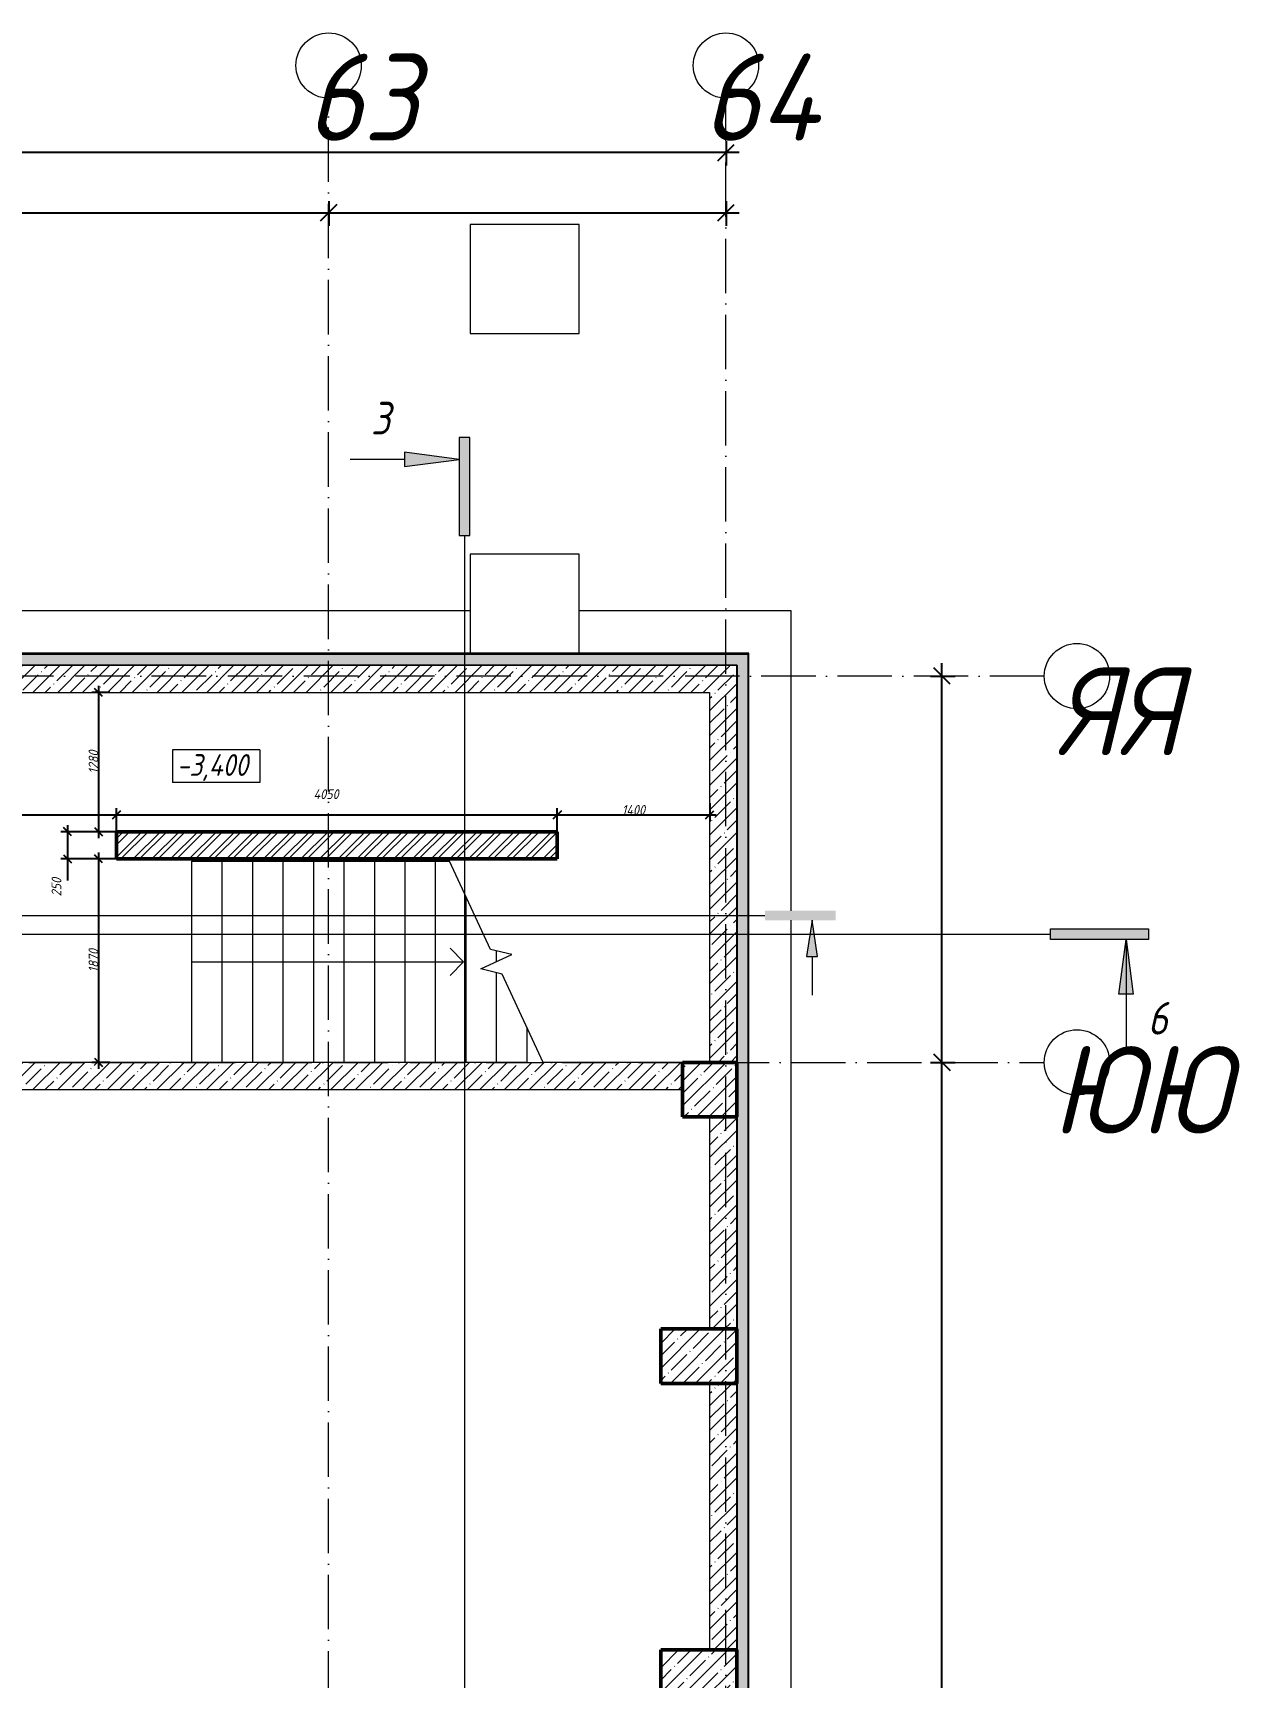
# Model space of a CAD drawing. Header units: millimetres. Extents: x -356862 to 418287, y 0 to 839748.
# Drawn here: x -255968 to -244869, y 535397 to 550509 of the extents above; entities that cross this region are included whole.
import ezdxf

# ---------------------------------------------------------------- set-up
doc = ezdxf.new("R2010")
doc.units = ezdxf.units.MM
doc.linetypes.add('50_200_ШТРИХ_1Т_ш5_п1_п1_', pattern=[700, 500, -100, 0, -100])
for name, color, linetype, lineweight in [('A-____-____-DIMS', 7, 'Continuous', 9), ('A-____-NOTE-TEXT', 7, 'Continuous', 9), ('A-____-NOTE-TEXT-1', 7, 'Continuous', 5), ('A-DETL-GENF-OTLN-2', 7, 'Continuous', 5), ('A-FLOR-____-OTLN', 7, 'Continuous', 9), ('A-WALL-____-MCUT', 7, 'Continuous', 13), ('A-WALL-____-MCUT-1', 7, 'Continuous', 9), ('A-WALL-____-MCUT-2', 7, 'Continuous', 50), ('A-WALL-____-MCUT-3', 7, 'Continuous', 9), ('A-WALL-____-PATT-1', 7, 'Continuous', 9), ('A-WALL-FNSH-MCUT-1', 7, 'Continuous', 9), ('G-____-____-DIMS', 7, 'Continuous', 9), ('G-____-____-SYMB', 7, 'Continuous', 9), ('S-COLS-____-MCUT', 7, 'Continuous', 50), ('S-COLS-____-OTLN', 7, 'Continuous', 9), ('S-GRID-____-IDEN', 7, 'Continuous', 9), ('S-GRID-____-OTLN-1', 7, '50_200_ШТРИХ_1Т_ш5_п1_п1_', 9), ('S-STRS-____-MBND', 7, 'Continuous', 9), ('S-STRS-____-OTLN-1', 7, 'Continuous', 9)]:
    doc.layers.add(name, color=color, linetype=linetype, lineweight=lineweight)
for name, color, linetype, lineweight, true_color in [('A-DETL-GENF-OTLN-3', 9, 'Continuous', 9, 0x808080), ('A-WALL-____-PATT-2', 7, 'Continuous', 9, 0x787878), ('G-____-____-SYMB-1', 9, 'Continuous', 9, 0x808080)]:
    doc.layers.add(name, color=color, linetype=linetype, lineweight=lineweight, true_color=true_color)
doc.styles.add('ISOCPEUR_I', font='isocpeui.ttf', dxfattribs={"width": 0.9, "height": 2.5})
doc.styles.add('ISOCPEUR_I_1', font='isocpeui.ttf', dxfattribs={"width": 0.85, "height": 2.5})
doc.styles.add('ISOCPEUR_I_2', font='isocpeui.ttf', dxfattribs={"width": 0.85, "height": 2.3})
doc.styles.add('ISOCPEUR_I_7', font='isocpeui.ttf', dxfattribs={"width": 0.9, "height": 90})
doc.styles.add('ISOCPEUR_I_9', font='isocpeui.ttf', dxfattribs={"width": 0.9, "height": 250})
doc.dimstyles.new('ISO-1_8_0_9К_СРЕДНИЙ_Кладочные', dxfattribs={"dimscale": 304.8, "dimtxt": 89.638306, "dimasz": 0.246063, "dimexe": 0.19685, "dimexo": 0, "dimgap": 0, "dimtad": 1, "dimdec": 3, "dimrnd": 0.001, "dimdsep": 46, "dimtxsty": 'ISOCPEUR_I_7', "dimblk1": 'OBLIQUE', "dimblk2": 'OBLIQUE', "dimsah": 1, "dimcen": 0.09, "dimdle": 0.19685, "dimazin": 0, "dimtfac": 1, "dimtdec": 4, "dimtix": 1, "dimtmove": 2, "dimatfit": 3, "dimfxl": 1, "dimtvp": 1, "dimtolj": 1, "dimtzin": 0, "dimarcsym": 2})
doc.dimstyles.new('ISO-1_8_0_9К_СРЕДНИЙ_Кладочные_1', dxfattribs={"dimscale": 304.8, "dimtxt": 89.638306, "dimasz": 0.246063, "dimexe": 0.19685, "dimexo": 0, "dimgap": 0, "dimtad": 1, "dimdec": 3, "dimrnd": 0.001, "dimdsep": 46, "dimtxsty": 'ISOCPEUR_I_7', "dimblk1": 'OBLIQUE', "dimblk2": 'OBLIQUE', "dimsah": 1, "dimcen": 0.09, "dimdle": 0.19685, "dimazin": 0, "dimtfac": 1, "dimtdec": 4, "dimtix": 1, "dimtmove": 0, "dimatfit": 3, "dimfxl": 1, "dimtvp": 1, "dimtolj": 1, "dimtzin": 0, "dimarcsym": 2})
doc.dimstyles.new('ISO-1_8_0_9К_СРЕДНИЙ_Кладочные_2', dxfattribs={"dimscale": 304.8, "dimtxt": 89.638306, "dimasz": 0.246063, "dimexe": 0.19685, "dimexo": 0, "dimgap": 0, "dimtad": 1, "dimdec": 3, "dimrnd": 0.001, "dimdsep": 46, "dimtxsty": 'ISOCPEUR_I_7', "dimblk1": 'OBLIQUE', "dimblk2": 'OBLIQUE', "dimsah": 1, "dimcen": 0.09, "dimdle": 0.19685, "dimazin": 0, "dimtfac": 1, "dimtdec": 4, "dimtix": 1, "dimtmove": 1, "dimatfit": 3, "dimfxl": 1, "dimtvp": 1, "dimtolj": 1, "dimtzin": 0, "dimarcsym": 2})
doc.dimstyles.new('ISO-2_5_0_9К_БОЛЬШОЙ_ОСИ', dxfattribs={"dimscale": 304.8, "dimtxt": 248.995294, "dimasz": 0.492126, "dimexe": 0.393701, "dimexo": 0, "dimgap": 0, "dimtad": 1, "dimdec": 0, "dimzin": 0, "dimdsep": 46, "dimtxsty": 'ISOCPEUR_I', "dimblk1": 'OBLIQUE', "dimblk2": 'OBLIQUE', "dimsah": 1, "dimcen": 0.09, "dimdle": 0.393701, "dimazin": 0, "dimtfac": 1, "dimtdec": 4, "dimtix": 1, "dimtmove": 0, "dimatfit": 3, "dimfxl": 1, "dimtvp": 1, "dimtolj": 1, "dimtzin": 0, "dimarcsym": 2})
doc.dimstyles.new('ISO-2_5_0_9К_БОЛЬШОЙ_ОСИ_2', dxfattribs={"dimscale": 304.8, "dimtxt": 248.995294, "dimasz": 0.492126, "dimexe": 0.393701, "dimexo": 0, "dimgap": 0, "dimtad": 1, "dimdec": 0, "dimzin": 0, "dimdsep": 46, "dimtxsty": 'ISOCPEUR_I_9', "dimblk1": 'OBLIQUE', "dimblk2": 'OBLIQUE', "dimsah": 1, "dimcen": 0.09, "dimdle": 0.393701, "dimazin": 0, "dimtfac": 1, "dimtdec": 4, "dimtix": 1, "dimtmove": 2, "dimatfit": 3, "dimfxl": 1, "dimtvp": 1, "dimtolj": 1, "dimtzin": 0, "dimarcsym": 2})
pattern_1 = [(45, (-350751.34, 459015.94), (-114.04925, 114.04925), []), (45, (-350637.3, 459015.94), (-114.04925, 114.04925), [201.612, -40.322, 3.353, -36.97])]
pattern_2 = [(0, (-350751.34, 459015.94), (120.967, 69.841), [80.645, -161.29]), (120, (-350751.34, 459015.94), (-120.96808, 69.84086), [80.645, -161.29]), (60, (-350751.34, 459015.94), (-8e-05, 139.68186), [0, -161.29, 80.645, 0])]

# ---------------------------------------------------------------- blocks, each defined once
blk = doc.blocks.new('BSC_Колонна _Прямоугольная - 500х700-V112-АР1_Кладочный план подвала в осях 1-64_Ю-ЯЯ')
at = {"layer": 'S-COLS-____-OTLN'}
h = blk.add_hatch(dxfattribs=at)
h.set_pattern_fill('FP_128', color=256, style=0, pattern_type=2)
h.set_pattern_definition([(315, (-79331.04, 100900), (114.04925, 114.04925), []), (315, (-79331.04, 100785.95), (114.04925, 114.04925), [201.613, -40.323, 3.353, -36.97])])
h.paths.add_polyline_path([(-250, 350), (-250, -350), (250, -350), (250, 350)], flags=0)
at = {"layer": 'S-COLS-____-MCUT'}
for p, q in [((250, 350), (-250, 350)), ((-250, 350), (-250, -350)), ((250, -350), (250, 350)), ((-250, -350), (250, -350))]:
    blk.add_line(p, q, dxfattribs=at)
blk = doc.blocks.new('BSC_Колонна _Прямоугольная - 500х500-V114-АР1_Кладочный план подвала в осях 1-64_Ю-ЯЯ')
at = {"layer": 'S-COLS-____-OTLN'}
h = blk.add_hatch(dxfattribs=at)
h.set_pattern_fill('FP_130', color=256, style=0, pattern_type=2)
h.set_pattern_definition([(135, (81781.04, -101000), (-114.04925, -114.04925), []), (135, (81781.04, -100885.95), (-114.04925, -114.04925), [201.613, -40.323, 3.353, -36.97])])
h.paths.add_polyline_path([(250, 250), (-250, 250), (-250, -250), (250, -250)], flags=0)
at = {"layer": 'S-COLS-____-MCUT'}
for p, q in [((250, 250), (-250, 250)), ((-250, 250), (-250, -250)), ((250, -250), (250, 250)), ((-250, -250), (250, -250))]:
    blk.add_line(p, q, dxfattribs=at)
blk = doc.blocks.new('BSC_Колонна _Прямоугольная - 500х700-V171-АР1_Кладочный план подвала в осях 1-64_Ю-ЯЯ')
at = {"layer": 'S-COLS-____-OTLN'}
h = blk.add_hatch(dxfattribs=at)
h.set_pattern_fill('FP_190', color=256, style=0, pattern_type=2)
h.set_pattern_definition([(315, (-76381.04, 100900), (114.04925, 114.04925), []), (315, (-76381.04, 100785.95), (114.04925, 114.04925), [201.613, -40.323, 3.353, -36.97])])
h.paths.add_polyline_path([(-250, 350), (-250, -350), (250, -350), (250, 350)], flags=0)
at = {"layer": 'S-COLS-____-MCUT'}
for p, q in [((250, 350), (-250, 350)), ((-250, 350), (-250, -350)), ((250, -350), (250, 350)), ((-250, -350), (250, -350))]:
    blk.add_line(p, q, dxfattribs=at)
blk = doc.blocks.new('DET_L_Имитация разреза_ISO2-5 - Верх-28995614-АР1_Кладочный план подвала в осях 1-64_Ю-ЯЯ')
at = {"layer": 'A-DETL-GENF-OTLN-3'}
blk.add_line((143, 0), (8257, 0), dxfattribs=at)
blk = doc.blocks.new('Ось сетки - Круг_Ø6_00__ISO-2_5_0_9K_-25732049-АР1_Кладочный план подвала в осях 1-64_Ю-ЯЯ')
at = {"layer": 'S-GRID-____-IDEN'}
blk.add_circle((0, 0), 3, dxfattribs=at)
blk = doc.blocks.new('_Oblique')
at = {"color": 0, "linetype": 'ByBlock', "lineweight": -2}
blk.add_line((-0.5, -0.5), (0.5, 0.5), dxfattribs=at)
blk = doc.blocks.new('*D8366')
at = {"layer": 'A-____-____-DIMS', "color": 0, "lineweight": -2, "transparency": 16777216}
for p, q in [((-257401, 548962), (-257401, 548736)), ((-253251, 548962), (-253251, 548736)), ((-257521, 548856), (-253131, 548856))]:
    blk.add_line(p, q, dxfattribs=at)
at = {"layer": 'Defpoints', "color": 0, "transparency": 16777216}
for p in [(-257401, 548962), (-253251, 548962), (-253251, 548856)]:
    blk.add_point(p, dxfattribs=at)
at = {"layer": 'A-____-____-DIMS', "color": 0, "lineweight": -2, "transparency": 16777216, "xscale": 150, "yscale": 150, "zscale": 150, "rotation": 180}
blk.add_blockref('_Oblique', (-257401, 548856), dxfattribs=at)
at = {"layer": 'A-____-____-DIMS', "color": 0, "lineweight": -2, "transparency": 16777216, "xscale": 150, "yscale": 150, "zscale": 150}
blk.add_blockref('_Oblique', (-253251, 548856), dxfattribs=at)
at = {"layer": 'A-____-____-DIMS', "color": 0, "transparency": 16777216, "insert": (-255326, 548858), "char_height": 2.5, "width": 724, "attachment_point": 5, "style": 'ISOCPEUR_I'}
blk.add_mtext('\\A1;4150', dxfattribs=at)
blk = doc.blocks.new('*D8367')
at = {"layer": 'A-____-____-DIMS', "color": 0, "lineweight": -2, "transparency": 16777216}
for p, q in [((-253251, 548962), (-253251, 548736)), ((-249601, 548962), (-249601, 548736)), ((-253371, 548856), (-249481, 548856))]:
    blk.add_line(p, q, dxfattribs=at)
at = {"layer": 'Defpoints', "color": 0, "transparency": 16777216}
for p in [(-253251, 548962), (-249601, 548962), (-249601, 548856)]:
    blk.add_point(p, dxfattribs=at)
at = {"layer": 'A-____-____-DIMS', "color": 0, "lineweight": -2, "transparency": 16777216, "xscale": 150, "yscale": 150, "zscale": 150, "rotation": 180}
blk.add_blockref('_Oblique', (-253251, 548856), dxfattribs=at)
at = {"layer": 'A-____-____-DIMS', "color": 0, "lineweight": -2, "transparency": 16777216, "xscale": 150, "yscale": 150, "zscale": 150}
blk.add_blockref('_Oblique', (-249601, 548856), dxfattribs=at)
at = {"layer": 'A-____-____-DIMS', "color": 0, "transparency": 16777216, "insert": (-251426, 548858), "char_height": 2.5, "width": 758.48, "attachment_point": 5, "style": 'ISOCPEUR_I'}
blk.add_mtext('\\A1;3650', dxfattribs=at)
blk = doc.blocks.new('*D8368')
at = {"layer": 'A-____-____-DIMS', "color": 0, "lineweight": -2, "transparency": 16777216}
for p, q in [((-353101, 549515), (-353101, 549289)), ((-249601, 549515), (-249601, 549289)), ((-353221, 549409), (-301868, 549409)), ((-249481, 549409), (-300989, 549409))]:
    blk.add_line(p, q, dxfattribs=at)
at = {"layer": 'Defpoints', "color": 0, "transparency": 16777216}
for p in [(-353101, 549515), (-249601, 549515), (-249601, 549409)]:
    blk.add_point(p, dxfattribs=at)
at = {"layer": 'A-____-____-DIMS', "color": 0, "lineweight": -2, "transparency": 16777216, "xscale": 150, "yscale": 150, "zscale": 150, "rotation": 180}
blk.add_blockref('_Oblique', (-353101, 549409), dxfattribs=at)
at = {"layer": 'A-____-____-DIMS', "color": 0, "lineweight": -2, "transparency": 16777216, "xscale": 150, "yscale": 150, "zscale": 150}
blk.add_blockref('_Oblique', (-249601, 549409), dxfattribs=at)
at = {"layer": 'A-____-____-DIMS', "color": 0, "transparency": 16777216, "insert": (-301969, 549735), "char_height": 250, "width": 1080.26, "attachment_point": 1, "line_spacing_factor": 1.149209, "style": 'ISOCPEUR_I_9'}
blk.add_mtext('\\A1;103500', dxfattribs=at)
blk = doc.blocks.new('*D8383')
at = {"layer": 'A-____-____-DIMS', "color": 0, "lineweight": -2, "transparency": 16777216}
for p, q in [((-247617, 534477), (-247617, 541167)), ((-247723, 541047), (-247497, 541047)), ((-247723, 534597), (-247497, 534597))]:
    blk.add_line(p, q, dxfattribs=at)
at = {"layer": 'Defpoints', "color": 0, "transparency": 16777216}
for p in [(-247723, 541047), (-247617, 541047), (-247723, 534597)]:
    blk.add_point(p, dxfattribs=at)
at = {"layer": 'A-____-____-DIMS', "color": 0, "lineweight": -2, "transparency": 16777216, "xscale": 150, "yscale": 150, "zscale": 150}
for p, rotation in [((-247617, 541047), 90), ((-247617, 534597), 270)]:
    blk.add_blockref('_Oblique', p, dxfattribs=dict(at, rotation=rotation))
at = {"layer": 'A-____-____-DIMS', "color": 0, "transparency": 16777216, "insert": (-247618, 537822), "char_height": 2.5, "width": 781.46, "attachment_point": 5, "rotation": 90, "style": 'ISOCPEUR_I'}
blk.add_mtext('\\A1;6450', dxfattribs=at)
blk = doc.blocks.new('*D8384')
at = {"layer": 'A-____-____-DIMS', "color": 0, "lineweight": -2, "transparency": 16777216}
for p, q in [((-247617, 540927), (-247617, 544717)), ((-247723, 544597), (-247497, 544597)), ((-247723, 541047), (-247497, 541047))]:
    blk.add_line(p, q, dxfattribs=at)
at = {"layer": 'Defpoints', "color": 0, "transparency": 16777216}
for p in [(-247723, 544597), (-247617, 544597), (-247723, 541047)]:
    blk.add_point(p, dxfattribs=at)
at = {"layer": 'A-____-____-DIMS', "color": 0, "lineweight": -2, "transparency": 16777216, "xscale": 150, "yscale": 150, "zscale": 150}
for p, rotation in [((-247617, 544597), 90), ((-247617, 541047), 270)]:
    blk.add_blockref('_Oblique', p, dxfattribs=dict(at, rotation=rotation))
at = {"layer": 'A-____-____-DIMS', "color": 0, "transparency": 16777216, "insert": (-247618, 542822), "char_height": 2.5, "width": 758.48, "attachment_point": 5, "rotation": 90, "style": 'ISOCPEUR_I'}
blk.add_mtext('\\A1;3550', dxfattribs=at)
blk = doc.blocks.new('Разрез - Концевая часть разреза-18266132-АР1_Кладочный план подвала в осях 1-64_Ю-ЯЯ')
at = {"layer": 'G-____-____-SYMB'}
for points in [[(0, 0.5), (0, -0.5), (-9, -0.5), (-9, 0.5)], [(-6.29, -5.5), (-7.61, -5.5), (-6.95, -0.5)]]:
    blk.add_hatch(color=256, dxfattribs=at).paths.add_polyline_path(points, flags=0)
for p, q in [((0, 0.5), (-9, 0.5)), ((-9, 0.5), (-9, -0.5)), ((0, -0.5), (0, 0.5)), ((-9, -0.5), (0, -0.5)), ((-6.95, -0.5), (-7.61, -5.5)), ((-6.95, -0.5), (-6.95, -10.5)), ((-6.29, -5.5), (-6.95, -0.5)), ((-7.61, -5.5), (-6.29, -5.5))]:
    blk.add_line(p, q, dxfattribs=at)
blk = doc.blocks.new('Разрез - Заголовок разреза-10218885-АР1_Кладочный план подвала в осях 1-64_Ю-ЯЯ')
at = {"layer": 'G-____-____-SYMB'}
for points in [[(0, 0.5), (0, -0.5), (-9, -0.5), (-9, 0.5)], [(-6.34, -5.5), (-7.66, -5.5), (-7, -0.5)]]:
    blk.add_hatch(color=256, dxfattribs=at).paths.add_polyline_path(points, flags=0)
for p, q in [((0, 0.5), (-9, 0.5)), ((-9, 0.5), (-9, -0.5)), ((0, -0.5), (0, 0.5)), ((-9, -0.5), (0, -0.5)), ((-7, -0.5), (-7.66, -5.5)), ((-6.34, -5.5), (-7, -0.5)), ((-7.66, -5.5), (-6.34, -5.5)), ((-7, -5.5), (-7, -10.5))]:
    blk.add_line(p, q, dxfattribs=at)
blk = doc.blocks.new('Высотные отметки - 9_5х3_5_h_-17668430-АР1_Кладочный план подвала в осях 1-64_Ю-ЯЯ')
at = {"layer": 'G-____-____-DIMS'}
for p, q in [((-4, 3), (-4, 0)), ((4, 3), (-4, 3)), ((4, 3), (4, 0)), ((4, 0), (-4, 0))]:
    blk.add_line(p, q, dxfattribs=at)
blk = doc.blocks.new('*D8336')
at = {"layer": 'A-____-____-DIMS', "color": 0, "lineweight": -2, "transparency": 16777216}
for p, q in [((-257311, 543322), (-255141, 543322)), ((-257251, 542747), (-257251, 543382)), ((-255201, 543167), (-255201, 543382))]:
    blk.add_line(p, q, dxfattribs=at)
at = {"layer": 'Defpoints', "color": 0, "transparency": 16777216}
for p in [(-255201, 543322), (-255201, 543167), (-257251, 542747)]:
    blk.add_point(p, dxfattribs=at)
at = {"layer": 'A-____-____-DIMS', "color": 0, "lineweight": -2, "transparency": 16777216, "xscale": 75, "yscale": 75, "zscale": 75, "rotation": 180}
blk.add_blockref('_Oblique', (-257251, 543322), dxfattribs=at)
at = {"layer": 'A-____-____-DIMS', "color": 0, "lineweight": -2, "transparency": 16777216, "xscale": 75, "yscale": 75, "zscale": 75}
blk.add_blockref('_Oblique', (-255201, 543322), dxfattribs=at)
at = {"layer": 'A-____-____-DIMS', "color": 0, "transparency": 16777216, "insert": (-256226, 543367), "char_height": 90, "width": 546.1, "attachment_point": 5, "style": 'ISOCPEUR_I_7'}
blk.add_mtext('\\A1;2050', dxfattribs=at)
blk = doc.blocks.new('*D8337')
at = {"layer": 'A-____-____-DIMS', "color": 0, "lineweight": -2, "transparency": 16777216}
for p, q in [((-255261, 543322), (-251091, 543322)), ((-255201, 543167), (-255201, 543382)), ((-251151, 543167), (-251151, 543382))]:
    blk.add_line(p, q, dxfattribs=at)
at = {"layer": 'Defpoints', "color": 0, "transparency": 16777216}
for p in [(-251151, 543322), (-255201, 543167), (-251151, 543167)]:
    blk.add_point(p, dxfattribs=at)
at = {"layer": 'A-____-____-DIMS', "color": 0, "lineweight": -2, "transparency": 16777216, "xscale": 75, "yscale": 75, "zscale": 75, "rotation": 180}
blk.add_blockref('_Oblique', (-255201, 543322), dxfattribs=at)
at = {"layer": 'A-____-____-DIMS', "color": 0, "lineweight": -2, "transparency": 16777216, "xscale": 75, "yscale": 75, "zscale": 75}
blk.add_blockref('_Oblique', (-251151, 543322), dxfattribs=at)
at = {"layer": 'A-____-____-DIMS', "color": 0, "transparency": 16777216, "insert": (-253390, 543557), "char_height": 90, "width": 562.65, "attachment_point": 1, "line_spacing_factor": 1.149209, "style": 'ISOCPEUR_I_7'}
blk.add_mtext('\\A1;4050', dxfattribs=at)
blk = doc.blocks.new('*D8338')
at = {"layer": 'A-____-____-DIMS', "color": 0, "lineweight": -2, "transparency": 16777216}
for p, q in [((-249751, 543428), (-249751, 543262)), ((-251211, 543322), (-249691, 543322)), ((-251151, 543167), (-251151, 543382))]:
    blk.add_line(p, q, dxfattribs=at)
at = {"layer": 'Defpoints', "color": 0, "transparency": 16777216}
for p in [(-249751, 543428), (-249751, 543322), (-251151, 543167)]:
    blk.add_point(p, dxfattribs=at)
at = {"layer": 'A-____-____-DIMS', "color": 0, "lineweight": -2, "transparency": 16777216, "xscale": 75, "yscale": 75, "zscale": 75, "rotation": 180}
blk.add_blockref('_Oblique', (-251151, 543322), dxfattribs=at)
at = {"layer": 'A-____-____-DIMS', "color": 0, "lineweight": -2, "transparency": 16777216, "xscale": 75, "yscale": 75, "zscale": 75}
blk.add_blockref('_Oblique', (-249751, 543322), dxfattribs=at)
at = {"layer": 'A-____-____-DIMS', "color": 0, "transparency": 16777216, "insert": (-250451, 543367), "char_height": 90, "width": 521.28, "attachment_point": 5, "style": 'ISOCPEUR_I_7'}
blk.add_mtext('\\A1;1400', dxfattribs=at)
blk = doc.blocks.new('*D8339')
at = {"layer": 'A-____-____-DIMS', "color": 0, "lineweight": -2, "transparency": 16777216}
for p, q in [((-255366, 544507), (-255366, 543107)), ((-255260, 544447), (-255426, 544447)), ((-255201, 543167), (-255426, 543167))]:
    blk.add_line(p, q, dxfattribs=at)
at = {"layer": 'Defpoints', "color": 0, "transparency": 16777216}
for p in [(-255260, 544447), (-255366, 543167), (-255201, 543167)]:
    blk.add_point(p, dxfattribs=at)
at = {"layer": 'A-____-____-DIMS', "color": 0, "lineweight": -2, "transparency": 16777216, "xscale": 75, "yscale": 75, "zscale": 75}
for p, rotation in [((-255366, 544447), 90), ((-255366, 543167), 270)]:
    blk.add_blockref('_Oblique', p, dxfattribs=dict(at, rotation=rotation))
at = {"layer": 'A-____-____-DIMS', "color": 0, "transparency": 16777216, "insert": (-255411, 543807), "char_height": 90, "width": 504.73, "attachment_point": 5, "rotation": 90, "style": 'ISOCPEUR_I_7'}
blk.add_mtext('\\A1;1280', dxfattribs=at)
blk = doc.blocks.new('*D8340')
at = {"layer": 'A-____-____-DIMS', "color": 0, "lineweight": -2, "transparency": 16777216}
for p, q in [((-255201, 543167), (-255711, 543167)), ((-255651, 543227), (-255651, 542917)), ((-255201, 542917), (-255711, 542917)), ((-255651, 542917), (-255651, 542718))]:
    blk.add_line(p, q, dxfattribs=at)
at = {"layer": 'Defpoints', "color": 0, "transparency": 16777216}
for p in [(-255201, 543167), (-255651, 542917), (-255201, 542917)]:
    blk.add_point(p, dxfattribs=at)
at = {"layer": 'A-____-____-DIMS', "color": 0, "lineweight": -2, "transparency": 16777216, "xscale": 75, "yscale": 75, "zscale": 75}
for p, rotation in [((-255651, 543167), 90), ((-255651, 542917), 270)]:
    blk.add_blockref('_Oblique', p, dxfattribs=dict(at, rotation=rotation))
at = {"layer": 'A-____-____-DIMS', "color": 0, "transparency": 16777216, "insert": (-255797, 542573), "char_height": 90, "width": 409.58, "attachment_point": 1, "rotation": 90, "line_spacing_factor": 1.149209, "style": 'ISOCPEUR_I_7'}
blk.add_mtext('\\A1;250', dxfattribs=at)
blk = doc.blocks.new('*D8341')
at = {"layer": 'A-____-____-DIMS', "color": 0, "lineweight": -2, "transparency": 16777216}
for p, q in [((-255366, 542977), (-255366, 540987)), ((-255201, 542917), (-255426, 542917)), ((-255260, 541047), (-255426, 541047))]:
    blk.add_line(p, q, dxfattribs=at)
at = {"layer": 'Defpoints', "color": 0, "transparency": 16777216}
for p in [(-255201, 542917), (-255366, 541047), (-255260, 541047)]:
    blk.add_point(p, dxfattribs=at)
at = {"layer": 'A-____-____-DIMS', "color": 0, "lineweight": -2, "transparency": 16777216, "xscale": 75, "yscale": 75, "zscale": 75}
for p, rotation in [((-255366, 542917), 90), ((-255366, 541047), 270)]:
    blk.add_blockref('_Oblique', p, dxfattribs=dict(at, rotation=rotation))
at = {"layer": 'A-____-____-DIMS', "color": 0, "transparency": 16777216, "insert": (-255412, 541982), "char_height": 90, "width": 504.73, "attachment_point": 5, "rotation": 90, "style": 'ISOCPEUR_I_7'}
blk.add_mtext('\\A1;1870', dxfattribs=at)

msp = doc.modelspace()

# ---------------------------------------------------------------- hatches: boundary and pattern name
at = {"layer": 'A-____-NOTE-TEXT-1'}
for points in [[(-248760.285, 542353.6147), (-248594.4369, 542353.6147), (-248594.4369, 542440.3512), (-249244.4369, 542440.3512), (-249244.4369, 542353.6147), (-248810.285, 542353.6147)], [(-248860.285, 542019.9733), (-248760.285, 542019.9733), (-248810.285, 542353.6147), (-248852.4926, 542071.9707)]]:
    msp.add_hatch(color=256, dxfattribs=at).paths.add_polyline_path(points, flags=0)
at = {"layer": 'A-WALL-____-PATT-1'}
h = msp.add_hatch(dxfattribs=at)
h.set_pattern_fill('FP_54', color=256, style=0, pattern_type=2)
h.set_pattern_definition(pattern_2)
h.paths.add_polyline_path([(-249499.3432, 544698.983), (-249499.3432, 544798.983), (-324701.3432, 544798.983), (-324701.3432, 544698.983), (-249501.3432, 544698.983)], flags=0)
h.paths.add_polyline_path([(-326301.3432, 544698.983), (-326301.3432, 544798.983), (-353203.3432, 544798.983), (-353203.3432, 544698.983), (-329555.828, 544698.983)], flags=0)
h = msp.add_hatch(dxfattribs=at)
h.set_pattern_fill('FP_54', color=256, style=0, pattern_type=2)
h.set_pattern_definition(pattern_2)
h.paths.add_polyline_path([(-249448.8855, 500496.983), (-249399.3432, 500496.983), (-249399.3432, 544798.983), (-249499.3432, 544798.983), (-249499.3432, 500496.983)], flags=0)
h = msp.add_hatch(dxfattribs=at)
h.set_pattern_fill('FP_1', color=256, style=0, pattern_type=2)
h.set_pattern_definition(pattern_1)
h.paths.add_polyline_path([(-257251.3432, 544446.983), (-249751.3432, 544446.983), (-249751.3432, 544696.983), (-257251.3432, 544696.983)], flags=0)
h = msp.add_hatch(dxfattribs=at)
h.set_pattern_fill('FP_1', color=256, style=0, pattern_type=2)
h.set_pattern_definition(pattern_1)
h.paths.add_polyline_path([(-249751.3432, 541046.983), (-249501.3432, 541046.983), (-249501.3432, 544696.983), (-249751.3432, 544696.983), (-249751.3432, 542071.9707)], flags=0)
h = msp.add_hatch(dxfattribs=at)
h.set_pattern_fill('FP_1', color=256, style=0, pattern_type=2)
h.set_pattern_definition(pattern_1)
h.paths.add_polyline_path([(-250001.3432, 540796.983), (-250001.3432, 541046.983), (-257001.3432, 541046.983), (-257001.3432, 540796.983), (-251280.0087, 540796.983)], flags=0)
h = msp.add_hatch(dxfattribs=at)
h.set_pattern_fill('FP_1', color=256, style=0, pattern_type=2)
h.set_pattern_definition(pattern_1)
h.paths.add_polyline_path([(-249751.3432, 538596.983), (-249501.3432, 538596.983), (-249501.3432, 540546.983), (-249751.3432, 540546.983), (-249751.3432, 538842.9958)], flags=0)
h = msp.add_hatch(dxfattribs=at)
h.set_pattern_fill('FP_1', color=256, style=0, pattern_type=2)
h.set_pattern_definition(pattern_1)
h.paths.add_polyline_path([(-249751.3432, 535646.983), (-249501.3432, 535646.983), (-249501.3432, 538096.983), (-249751.3432, 538096.983)], flags=0)
at = {"layer": 'A-WALL-____-PATT-2'}
h = msp.add_hatch(dxfattribs=at)
h.set_pattern_fill('FP_53', color=256, style=0, pattern_type=2)
h.set_pattern_definition([(45, (-350751.34, 459015.94), (-85.53659, 85.53659), []), (45, (-350694.32, 459015.94), (-85.53659, 85.53659), [])])
h.paths.add_polyline_path([(-251151.3432, 542916.983), (-251151.3432, 543166.983), (-255201.3432, 543166.983), (-255201.3432, 542916.983), (-251787.2868, 542916.983)], flags=0)

# ---------------------------------------------------------------- linework, layer by layer
at = {"layer": 'A-____-NOTE-TEXT'}
for p, q in [((-248810.285, 542353.6147), (-248860.285, 542019.9733)), ((-248760.285, 542019.9733), (-248810.285, 542353.6147)), ((-248860.285, 542019.9733), (-248760.285, 542019.9733)), ((-248810.285, 542019.9733), (-248810.285, 541663.7233))]:
    msp.add_line(p, q, dxfattribs=at)
at = {"layer": 'A-FLOR-____-OTLN'}
for p, q in [((-250951.3432, 548746.983), (-251951.3432, 548746.983)), ((-251951.3432, 548746.983), (-251951.3432, 547746.983)), ((-250951.3432, 547746.983), (-250951.3432, 548746.983)), ((-251951.3432, 547746.983), (-250951.3432, 547746.983)), ((-250951.3432, 545716.983), (-251951.3432, 545716.983)), ((-251951.3432, 545716.983), (-251951.3432, 544806.983)), ((-250951.3432, 544806.8287), (-250951.3432, 545716.983)), ((-251951.3432, 545196.983), (-257101.3432, 545196.983)), ((-249001.3432, 545196.983), (-250951.3432, 545196.983)), ((-249001.3432, 542440.3512), (-249001.3432, 545196.983)), ((-249001.3432, 505846.983), (-249001.3432, 542353.6147))]:
    msp.add_line(p, q, dxfattribs=at)
at = {"layer": 'A-WALL-____-MCUT'}
for p, q in [((-249391.3432, 544806.983), (-324701.3432, 544806.983)), ((-324701.3432, 544798.983), (-249399.3432, 544798.983)), ((-249399.3432, 544798.983), (-249399.3432, 500496.983)), ((-249391.3432, 500496.983), (-249391.3432, 544806.983))]:
    msp.add_line(p, q, dxfattribs=at)
at = {"layer": 'A-WALL-____-MCUT-1'}
for p, q in [((-249501.3432, 544696.983), (-257251.3432, 544696.983)), ((-249501.3432, 541046.983), (-249501.3432, 544696.983)), ((-257251.3432, 544446.983), (-249751.3432, 544446.983)), ((-249751.3432, 544446.983), (-249751.3432, 541046.983)), ((-251431.3432, 541046.983), (-257001.3432, 541046.983)), ((-250001.3432, 541046.983), (-251280.1707, 541046.983)), ((-257001.3432, 540796.983), (-250001.3432, 540796.983)), ((-249751.3432, 540546.983), (-249751.3432, 538596.983)), ((-249501.3432, 538596.983), (-249501.3432, 540546.983)), ((-249751.3432, 538096.983), (-249751.3432, 535646.983)), ((-249501.3432, 535646.983), (-249501.3432, 538096.983))]:
    msp.add_line(p, q, dxfattribs=at)
at = {"layer": 'A-WALL-____-MCUT-2'}
for p, q in [((-251151.3432, 543166.983), (-255201.3432, 543166.983)), ((-255201.3432, 543166.983), (-255201.3432, 542916.983)), ((-251151.3432, 542916.983), (-251151.3432, 543166.983)), ((-255201.3432, 542916.983), (-251151.3432, 542916.983))]:
    msp.add_line(p, q, dxfattribs=at)
at = {"layer": 'A-WALL-____-MCUT-3'}
for p, q in [((-324701.3432, 544698.983), (-249499.3432, 544698.983)), ((-249499.3432, 544698.983), (-249499.3432, 500496.983))]:
    msp.add_line(p, q, dxfattribs=at)
at = {"layer": 'A-WALL-FNSH-MCUT-1'}
msp.add_line((-249501.3432, 540546.983), (-249501.3432, 540546.983), dxfattribs=at)
at = {"layer": 'G-____-____-SYMB-1'}
for p, q in [((-252003.1432, 545889.3146), (-252003.1432, 504422.2671)), ((-355613.4461, 542224.9935), (-246620.9926, 542224.9935))]:
    msp.add_line(p, q, dxfattribs=at)
at = {"layer": 'S-GRID-____-OTLN-1'}
for p, q in [((-253251.3432, 508532.6233), (-253251.3432, 549908.7924)), ((-249601.3432, 499110.3507), (-249601.3432, 549908.7924)), ((-246676.9366, 544596.983), (-355420.1134, 544596.983)), ((-355420.1134, 541046.983), (-246676.9366, 541046.983))]:
    msp.add_line(p, q, dxfattribs=at)
at = {"layer": 'S-STRS-____-MBND'}
for p, q in [((-251764.1705, 542084.9239), (-252142.6778, 542896.6355)), ((-251569.7326, 542037.6696), (-251764.1705, 542084.9239)), ((-251852.9538, 541905.6014), (-251569.7326, 542037.6696)), ((-251658.516, 541858.347), (-251852.9538, 541905.6014)), ((-251280.0087, 541046.6355), (-251658.516, 541858.347))]:
    msp.add_line(p, q, dxfattribs=at)
at = {"layer": 'S-STRS-____-OTLN-1'}
for p, q in [((-254511.3432, 542896.6355), (-254511.3432, 541046.983)), ((-254511.3432, 542896.6355), (-254231.3432, 542896.6355)), ((-254511.3432, 542896.6355), (-254511.3432, 541046.983)), ((-254231.3432, 542896.6355), (-253951.3432, 542896.6355)), ((-254231.3432, 542896.6355), (-254231.3432, 541046.983)), ((-254231.3432, 542896.6355), (-254231.3432, 541046.983)), ((-253951.3432, 542896.6355), (-253671.3432, 542896.6355)), ((-253951.3432, 542896.6355), (-253951.3432, 541046.983)), ((-253951.3432, 542896.6355), (-253951.3432, 541046.983)), ((-253671.3432, 542896.6355), (-253391.3432, 542896.6355)), ((-253671.3432, 542896.6355), (-253671.3432, 541046.983)), ((-253671.3432, 542896.6355), (-253671.3432, 541046.983)), ((-253391.3432, 542896.6355), (-253111.3432, 542896.6355)), ((-253391.3432, 542896.6355), (-253391.3432, 541046.983)), ((-253391.3432, 542896.6355), (-253391.3432, 541046.983)), ((-253111.3432, 542896.6355), (-252831.3432, 542896.6355)), ((-253111.3432, 542896.6355), (-253111.3432, 541046.983)), ((-253111.3432, 542896.6355), (-253111.3432, 541046.983)), ((-252831.3432, 542896.6355), (-252551.3432, 542896.6355)), ((-252831.3432, 542896.6355), (-252831.3432, 541046.983)), ((-252831.3432, 542896.6355), (-252831.3432, 541046.983)), ((-252551.3432, 542896.6355), (-252271.3432, 542896.6355)), ((-252551.3432, 542896.6355), (-252551.3432, 541046.983)), ((-252551.3432, 542896.6355), (-252551.3432, 541046.983)), ((-252271.3432, 542896.6355), (-252142.6778, 542896.6355)), ((-252271.3432, 542896.6355), (-252271.3432, 541046.983)), ((-252271.3432, 542896.6355), (-252271.3432, 541046.983)), ((-251991.3432, 542572.0974), (-251991.3432, 541046.983)), ((-251991.3432, 542572.0974), (-251991.3432, 541046.983)), ((-252011.3432, 541971.6355), (-252136.3432, 542096.6355)), ((-251711.3432, 542072.0853), (-251711.3432, 541971.6355)), ((-251711.3432, 542072.0853), (-251711.3432, 541971.6355)), ((-254511.3432, 541971.6355), (-254231.3432, 541971.6355)), ((-254231.3432, 541971.6355), (-253951.3432, 541971.6355)), ((-253951.3432, 541971.6355), (-253671.3432, 541971.6355)), ((-253671.3432, 541971.6355), (-253391.3432, 541971.6355)), ((-253391.3432, 541971.6355), (-253111.3432, 541971.6355)), ((-253111.3432, 541971.6355), (-252831.3432, 541971.6355)), ((-252831.3432, 541971.6355), (-252551.3432, 541971.6355)), ((-252551.3432, 541971.6355), (-252271.3432, 541971.6355)), ((-252271.3432, 541971.6355), (-252011.3432, 541971.6355)), ((-252011.3432, 541971.6355), (-252136.3432, 541846.6355)), ((-251711.3432, 541871.1856), (-251711.3432, 541046.983)), ((-251711.3432, 541871.1856), (-251711.3432, 541046.983)), ((-251431.3432, 541371.1735), (-251431.3432, 541046.6355)), ((-251431.3432, 541371.1735), (-251431.3432, 541046.6355)), ((-251431.3432, 541046.6355), (-251280.0087, 541046.6355))]:
    msp.add_line(p, q, dxfattribs=at)

# ---------------------------------------------------------------- block references
at = {"layer": 'A-DETL-GENF-OTLN-2'}
msp.add_blockref('DET_L_Имитация разреза_ISO2-5 - Верх-28995614-АР1_Кладочный план подвала в осях 1-64_Ю-ЯЯ', (-257501.3432, 542396.983), dxfattribs=at)
at = {"layer": 'G-____-____-DIMS', "xscale": 99.99999999999993, "yscale": 99.99999999999993, "zscale": 99.99999999999993}
msp.add_blockref('Высотные отметки - 9_5х3_5_h_-17668430-АР1_Кладочный план подвала в осях 1-64_Ю-ЯЯ', (-254284.9881, 543618.6076), dxfattribs=at)
at = {"layer": 'G-____-____-SYMB', "xscale": 99.99999999999993, "yscale": 99.99999999999993, "zscale": 99.99999999999993, "rotation": 269.9999999999996}
msp.add_blockref('Разрез - Заголовок разреза-10218885-АР1_Кладочный план подвала в осях 1-64_Ю-ЯЯ', (-252003.1432, 545889.3146), dxfattribs=at)
at = {"layer": 'G-____-____-SYMB', "extrusion": (0, 0, -1), "xscale": 99.99999999999993, "yscale": 99.99999999999993, "zscale": 99.99999999999993}
msp.add_blockref('Разрез - Концевая часть разреза-18266132-АР1_Кладочный план подвала в осях 1-64_Ю-ЯЯ', (246620.9926, 542224.9935), dxfattribs=at)
at = {"layer": 'S-COLS-____-OTLN'}
for name, p, rotation in [('BSC_Колонна _Прямоугольная - 500х500-V114-АР1_Кладочный план подвала в осях 1-64_Ю-ЯЯ', (-249751.3432, 540796.983), 269.9999999999997), ('BSC_Колонна _Прямоугольная - 500х700-V112-АР1_Кладочный план подвала в осях 1-64_Ю-ЯЯ', (-249851.3432, 538346.983), 89.9999999999999), ('BSC_Колонна _Прямоугольная - 500х700-V171-АР1_Кладочный план подвала в осях 1-64_Ю-ЯЯ', (-249851.3432, 535396.983), 89.9999999999999)]:
    msp.add_blockref(name, p, dxfattribs=dict(at, rotation=rotation))
at = {"layer": 'S-GRID-____-IDEN', "xscale": 99.99999999999993, "yscale": 99.99999999999993, "zscale": 99.99999999999993}
for p in [(-253251.3432, 550208.7924), (-249601.3432, 550208.7924)]:
    msp.add_blockref('Ось сетки - Круг_Ø6_00__ISO-2_5_0_9K_-25732049-АР1_Кладочный план подвала в осях 1-64_Ю-ЯЯ', p, dxfattribs=at)
for p, rotation in [((-246376.9366, 544596.983), 89.9999999999998), ((-246376.9366, 541046.983), 269.9999999999995)]:
    msp.add_blockref('Ось сетки - Круг_Ø6_00__ISO-2_5_0_9K_-25732049-АР1_Кладочный план подвала в осях 1-64_Ю-ЯЯ', p, dxfattribs=dict(at, rotation=rotation))

# ---------------------------------------------------------------- texts
at = {"layer": 'G-____-____-DIMS', "insert": (-254645.5214, 543879.8988), "char_height": 200, "width": 865.279833, "attachment_point": 1, "line_spacing_factor": 1.149209, "style": 'ISOCPEUR_I_2'}
msp.add_mtext('-3,400', dxfattribs=at)
at = {"layer": 'G-____-____-SYMB', "char_height": 300, "width": 256.54, "attachment_point": 1, "style": 'ISOCPEUR_I_1'}
for s, insert in [('\\fISOCPEUR|b0|i1|c204|p34|;3', (-252863.7725, 547117.9041)), ('\\fISOCPEUR|b0|i1|c204|p34|;6', (-245727.3514, 541602.7167))]:
    msp.add_mtext(s, dxfattribs=dict(at, insert=insert))
at = {"layer": 'S-GRID-____-IDEN', "char_height": 800, "attachment_point": 1, "style": 'ISOCPEUR_I'}
for s, insert, width in [('63', (-253456.2716, 550317.567), 404.0505), ('64', (-249815.2716, 550317.567), 425.696062), ('ЯЯ', (-246562.0071, 544673.0588), 447.341625), ('ЮЮ', (-246602.7161, 541193.6154), 533.923875)]:
    msp.add_mtext(s, dxfattribs=dict(at, insert=insert, width=width))

# ---------------------------------------------------------------- dimensions: what is measured, and where the dimension line sits
at = {"layer": 'A-____-____-DIMS'}
for base, p1, p2, dimstyle, override, picture, middle in [((-249601.3432, 549408.6096), (-353101.3432, 549514.6756), (-249601.3432, 549514.6756), 'ISO-2_5_0_9К_БОЛЬШОЙ_ОСИ_2', {"dimtxt": 400, "dimpost": '<>', "dimfxl": 103500}, '*D8368', (-301428.493, 549568.5568)), ((-251151.3432, 543322.2471), (-255201.3432, 543166.983), (-251151.3432, 543166.983), 'ISO-1_8_0_9К_СРЕДНИЙ_Кладочные_2', {"dimtxt": 400, "dimpost": '<>', "dimfxl": 4050}, '*D8337', (-253108.4783, 543437.4092))]:
    dim = msp.add_linear_dim(base=base, p1=p1, p2=p2, dimstyle=dimstyle, override=override, dxfattribs=at)
    dim.commit()
    dim.dimension.update_dxf_attribs({"geometry": picture, "text_midpoint": middle, "dimtype": 160})
for base, p1, p2, dimstyle, override, picture, middle in [((-253251.3432, 548856.3903), (-257401.3432, 548962.4563), (-253251.3432, 548962.4563), 'ISO-2_5_0_9К_БОЛЬШОЙ_ОСИ', {"dimtxt": 400, "dimpost": '<>', "dimfxl": 4150}, '*D8366', (-255326.3432, 548857.6403)), ((-249601.3432, 548856.3903), (-253251.3432, 548962.4563), (-249601.3432, 548962.4563), 'ISO-2_5_0_9К_БОЛЬШОЙ_ОСИ', {"dimtxt": 400, "dimpost": '<>', "dimfxl": 3650}, '*D8367', (-251426.3432, 548857.6403)), ((-255201.3432, 543322.2471), (-257251.3432, 542746.983), (-255201.3432, 543166.983), 'ISO-1_8_0_9К_СРЕДНИЙ_Кладочные', {"dimtxt": 400, "dimpost": '<>', "dimfxl": 2092.582137}, '*D8336', (-256226.3432, 543367.2471)), ((-249751.3432, 543322.2471), (-251151.3432, 543166.983), (-249751.3432, 543428.3132), 'ISO-1_8_0_9К_СРЕДНИЙ_Кладочные', {"dimtxt": 400, "dimpost": '<>', "dimfxl": 1424.181685}, '*D8338', (-250451.3432, 543367.2471))]:
    dim = msp.add_linear_dim(base=base, p1=p1, p2=p2, dimstyle=dimstyle, override=override, dxfattribs=at)
    dim.commit()
    dim.dimension.update_dxf_attribs({"geometry": picture, "text_midpoint": middle})
for base, p1, p2, dimstyle, override, picture, middle in [((-247617.1018, 544596.983), (-247723.1678, 541046.983), (-247723.1678, 544596.983), 'ISO-2_5_0_9К_БОЛЬШОЙ_ОСИ', {"dimtxt": 400, "dimpost": '<>', "dimfxl": 3550}, '*D8384', (-247618.3518, 542821.983)), ((-255366.3088, 543166.983), (-255260.2428, 544446.983), (-255201.3432, 543166.983), 'ISO-1_8_0_9К_СРЕДНИЙ_Кладочные', {"dimtxt": 400, "dimpost": '<>', "dimfxl": 1281.354421}, '*D8339', (-255411.3088, 543806.983)), ((-255366.3088, 541046.983), (-255201.3432, 542916.983), (-255260.2428, 541046.983), 'ISO-1_8_0_9К_СРЕДНИЙ_Кладочные', {"dimtxt": 400, "dimpost": '<>', "dimfxl": 1870.927351}, '*D8341', (-255411.8883, 541981.983)), ((-247617.1018, 541046.983), (-247723.1678, 534596.983), (-247723.1678, 541046.983), 'ISO-2_5_0_9К_БОЛЬШОЙ_ОСИ', {"dimtxt": 400, "dimpost": '<>', "dimfxl": 6450}, '*D8383', (-247618.3518, 537821.983))]:
    dim = msp.add_linear_dim(base=base, p1=p1, p2=p2, angle=90, dimstyle=dimstyle, override=override, dxfattribs=at)
    dim.commit()
    dim.dimension.update_dxf_attribs({"geometry": picture, "text_midpoint": middle})
dim = msp.add_linear_dim(base=(-255651.0877, 542916.983), p1=(-255201.3432, 543166.983), p2=(-255201.3432, 542916.983), angle=90, dimstyle='ISO-1_8_0_9К_СРЕДНИЙ_Кладочные_1', override={"dimtxt": 400, "dimpost": '<>', "dimfxl": 250}, dxfattribs=at)
dim.commit()
dim.dimension.update_dxf_attribs({"geometry": '*D8340', "text_midpoint": (-255737.1196, 542718.2446), "dimtype": 160, "text_rotation": 90})

doc.saveas('drawing.dxf')
